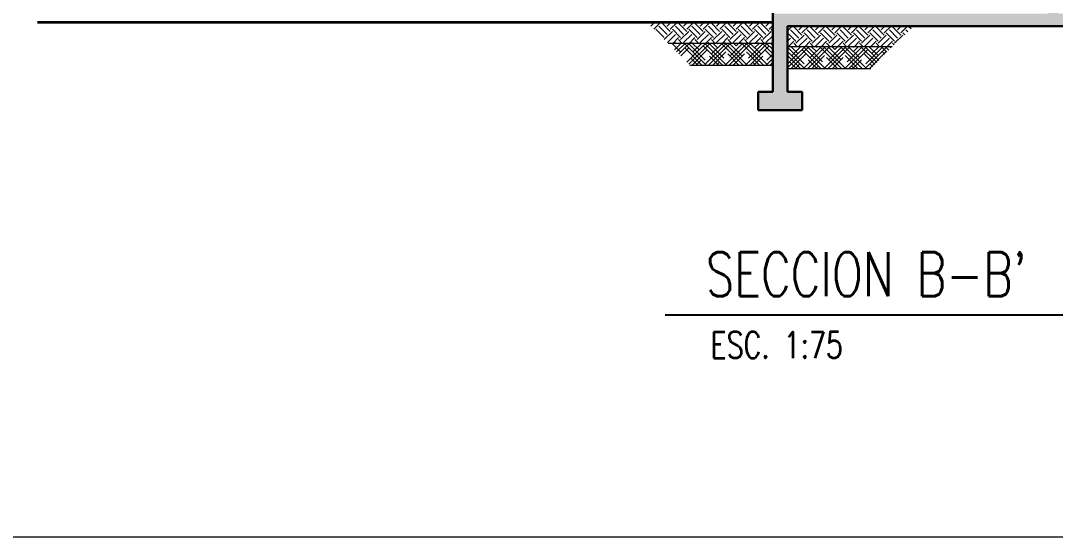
# Model space of a CAD drawing. Header units: metres. Extents: x -44 to 358, y -286 to 66.
# Drawn here: x 310.62 to 324.74, y -0.53 to 6.51 of the extents above; entities that cross this region are included whole.
import ezdxf

# ---------------------------------------------------------------- set-up
doc = ezdxf.new("R2010")
doc.units = ezdxf.units.M
doc.header["$LTSCALE"] = 0.3
doc.linetypes.add('CONTINU', pattern=[0])
for name, color, linetype, lineweight in [('A-FLOR', 253, 'Continuous', 0), ('corte', 7, 'Continuous', 30), ('SE-2', 252, 'Continuous', 9)]:
    doc.layers.add(name, color=color, linetype=linetype, lineweight=lineweight)
doc.layers.add('RELLENO SECCION', color=8, linetype='Continuous', lineweight=0, transparency=0.4)
doc.layers.add('TEXTOS', color=4, linetype='Continuous')
doc.styles.add('Arch-Dim', font='romans.shx', dxfattribs={"width": 0.75})

msp = doc.modelspace()

# ---------------------------------------------------------------- hatches: boundary and pattern name
at = {"layer": 'RELLENO SECCION', "linetype": 'CONTINU', "transparency": 33554495}
h = msp.add_hatch(color=256, dxfattribs=at)
h.dxf.hatch_style = 1
h.paths.add_polyline_path([(326.6838503, 10.4383447), (326.6838503, 6.6083447), (320.8838503, 6.6083447), (320.8838503, 6.4383447), (320.8838503, 5.5433447), (320.6838144, 5.5433447), (320.6838144, 5.2933447), (321.2838144, 5.2933447), (321.2838144, 5.5433447), (321.0838503, 5.5433447), (321.0838503, 6.4383447), (326.6838503, 6.4383447), (326.6838503, 5.5433447), (326.4838863, 5.5433447), (326.4838863, 5.2933447), (327.0838863, 5.2933447), (327.0838863, 5.5433447), (326.8838503, 5.5433447), (326.8838503, 6.4383447), (326.8838503, 14.1833456), (327.6338503, 13.9396558), (327.6338503, 13.8383447), (327.7838503, 13.8383447), (327.7838503, 14.0318571), (326.8838503, 14.3242848), (323.8838503, 16.0563356), (320.9503243, 14.3626636), (319.972928, 14.0450883), (319.972928, 13.8383447), (320.122928, 13.8383447), (320.122928, 13.9361069), (320.8838503, 14.1833456), (320.8838503, 13.4383447), (320.9867099, 13.4383447), (320.9867099, 13.4471429), (320.9987099, 13.4471429), (320.9987099, 13.4383447), (321.0838503, 13.4383447), (321.0838503, 14.2665498), (323.3338503, 15.5655879), (323.3338503, 13.4383447), (323.4338503, 13.4383447), (323.4338503, 15.6233229), (323.8838503, 15.8831306), (324.6338503, 15.4501179), (324.6338503, 10.6083447), (323.3338503, 10.6083447), (321.0838503, 10.6083447), (321.0838503, 11.4383447), (320.8838503, 11.4383447), (320.8838503, 10.6383447), (320.2838503, 10.6383447), (320.2838503, 11.4383447), (320.0838503, 11.4383447), (320.0838503, 10.4383447), (320.8838503, 10.4383447), (320.8838503, 9.4383447), (321.0838503, 9.4383447), (321.0838503, 10.4383447), (323.3338503, 10.4383447), (323.3338503, 9.4383447), (323.4338503, 9.4383447), (323.4338503, 10.4383447), (324.6338503, 10.4383447), (324.6338503, 6.6083638), (324.7838503, 6.6083638), (324.7838503, 10.4383447)])
h.paths.add_polyline_path([(324.7838503, 10.6083447), (324.7838503, 15.3635153), (326.6838503, 14.2665498), (326.6838503, 10.6083447)], flags=16)
h.paths.add_polyline_path([(324.7838503, 10.7355796), (324.7838503, 10.7559406), (325.0370756, 10.7113768), (325.0421829, 10.7402179), (325.0456956, 10.7599596), (325.3248941, 10.7108249), (325.3284177, 10.7306838), (325.3482545, 10.7271641), (325.3421634, 10.6873233), (325.0618181, 10.7367557), (325.0543448, 10.6878752)], flags=0)
h.paths.add_polyline_path([(324.7838503, 11.0573114), (324.7838503, 11.0875228), (325.3318942, 11.0875228), (325.3318942, 11.0371705), (325.3016827, 11.0371705), (325.3016827, 11.0573114)], flags=0)
h.paths.add_polyline_path([(324.7838503, 11.4875228), (324.7838503, 11.5177343), (325.3318942, 11.5177343), (325.3318942, 11.4673819), (325.3016827, 11.4673819), (325.3016827, 11.4875228)], flags=0)
edge = h.paths.add_edge_path(flags=0)
edge.add_line((325.6673005, 11.5500625), (325.7869031, 11.5500625))
edge.add_line((325.7869031, 11.5500625), (325.7869031, 11.5300625))
edge.add_line((325.7869031, 11.5300625), (325.6673005, 11.5300625))
edge.add_arc((325.6369031, 11.5400625), 0.032, 18.20995686, 341.79004314, ccw=False)
h.paths.add_polyline_path([(324.7838503, 13.4378752), (324.7838503, 13.4680866), (325.3318942, 13.4680866), (325.3318942, 13.4177343), (325.3016827, 13.4177343), (325.3016827, 13.4378752)], flags=0)
at = {"layer": 'SE-2'}
h = msp.add_hatch(dxfattribs=at)
h.set_pattern_fill('EARTH', color=256, scale=0.025, angle=45)
h.set_pattern_definition([(45, (-653.52592, -44.56693), (1e-17, 0.224506403), [0.15875, -0.15875]), (45, (-653.56801, -44.52483), (1e-17, 0.224506403), [0.15875, -0.15875]), (45, (-653.6101, -44.48274), (1e-17, 0.224506403), [0.15875, -0.15875]), (135, (-653.6101, -44.45467), (-0.224506403, 1e-17), [0.15875, -0.15875]), (135, (-653.56801, -44.41258), (-0.224506403, 1e-17), [0.15875, -0.15875]), (135, (-653.52592, -44.37048), (-0.224506403, 1e-17), [0.15875, -0.15875])])
h.paths.add_polyline_path([(319.1612322, 6.4883447), (320.8838503, 6.4883447), (320.8838503, 6.2086461), (319.4552567, 6.2086461)])
h = msp.add_hatch(dxfattribs=at)
h.set_pattern_fill('EARTH', color=256, scale=0.025, angle=45)
h.set_pattern_definition([(45, (-653.52592, -44.61693), (1e-17, 0.224506403), [0.15875, -0.15875]), (45, (-653.56801, -44.57483), (1e-17, 0.224506403), [0.15875, -0.15875]), (45, (-653.6101, -44.53274), (1e-17, 0.224506403), [0.15875, -0.15875]), (135, (-653.6101, -44.50467), (-0.224506403, 1e-17), [0.15875, -0.15875]), (135, (-653.56801, -44.46258), (-0.224506403, 1e-17), [0.15875, -0.15875]), (135, (-653.52592, -44.42048), (-0.224506403, 1e-17), [0.15875, -0.15875])])
h.paths.add_polyline_path([(322.8063966, 6.4383447), (321.0837785, 6.4383447), (321.0837785, 6.1586461), (322.5123721, 6.1586461)])
h = msp.add_hatch(dxfattribs=at)
h.set_pattern_fill('HOUND', color=256, scale=0.025, angle=45)
h.set_pattern_definition([(45, (-653.525915, -44.566927), (0.0841899011, 0.1403165019), [0.635, -0.3175]), (135, (-653.525915, -44.566927), (0.0841899011, -0.1403165019), [0.635, -0.3175])])
h.paths.add_polyline_path([(319.4552567, 6.2086461), (320.8838503, 6.2086461), (320.8838503, 5.9086461), (319.7492812, 5.9086461)])
h = msp.add_hatch(dxfattribs=at)
h.set_pattern_fill('HOUND', color=256, scale=0.025, angle=45)
h.set_pattern_definition([(45, (-653.525915, -44.616927), (0.0841899011, 0.1403165019), [0.635, -0.3175]), (135, (-653.525915, -44.616927), (0.0841899011, -0.1403165019), [0.635, -0.3175])])
h.paths.add_polyline_path([(322.5123721, 6.1586461), (321.0837785, 6.1586461), (321.0837785, 5.8586461), (322.2183476, 5.8586461)])

# ---------------------------------------------------------------- linework, layer by layer
at = {"layer": 'A-FLOR', "lineweight": 35}
msp.add_line((320.8838503, 6.4883447), (310.8531769, 6.4883447), dxfattribs=at)
at = {"layer": 'corte'}
for p, q in [((320.8838503, 6.6458447), (320.8838503, 6.4383447)), ((320.8838503, 6.4383447), (320.8838503, 5.5433447)), ((326.6838503, 6.4383447), (321.0838503, 6.4383447)), ((321.0838503, 6.4383447), (321.0838503, 5.5433447)), ((320.8838503, 5.5433447), (320.6838144, 5.5433447)), ((320.6838144, 5.5433447), (320.6838144, 5.2933447)), ((321.2838144, 5.5433447), (321.0838503, 5.5433447)), ((321.2838144, 5.2933447), (321.2838144, 5.5433447)), ((320.6838144, 5.2933447), (321.2838144, 5.2933447))]:
    msp.add_line(p, q, dxfattribs=at)
at = {"layer": 'DEFPOINTS', "lineweight": 13}
msp.add_lwpolyline([(301.8600739, 40.2572653), (358.1581595, 40.2572653), (358.1581595, -0.5317386), (301.8600739, -0.5317386)], close=True, dxfattribs=at)
at = {"layer": 'SE-2'}
for p, q in [((319.4552567, 6.2086461, 0.0000008), (320.8838503, 6.2086461, 0.0000008)), ((322.5123721, 6.1586461, 0.0000008), (321.0837785, 6.1586461, 0.0000008)), ((319.7492812, 5.9086461, 0.0000008), (320.8838503, 5.9086461, 0.0000008)), ((322.2183476, 5.8586461, 0.0000008), (321.0837785, 5.8586461, 0.0000008))]:
    msp.add_line(p, q, dxfattribs=at)
at = {"layer": 'TEXTOS'}
msp.add_line((319.4159396, 2.5010711), (327.3795556, 2.5010711), dxfattribs=at)

# ---------------------------------------------------------------- texts
at = {"layer": 'TEXTOS', "lineweight": 13, "attachment_point": 1, "style": 'Arch-Dim'}
for s, insert, char_height in [("SECCION B-B'", (319.9709864, 3.3555779), 0.6), ('ESC. 1:75', (320.0336052, 2.2724938), 0.36)]:
    msp.add_mtext_dynamic_manual_height_columns(s, width=26.653369758, gutter_width=15, heights=[0], dxfattribs=dict(at, insert=insert, char_height=char_height))

doc.saveas('drawing.dxf')
